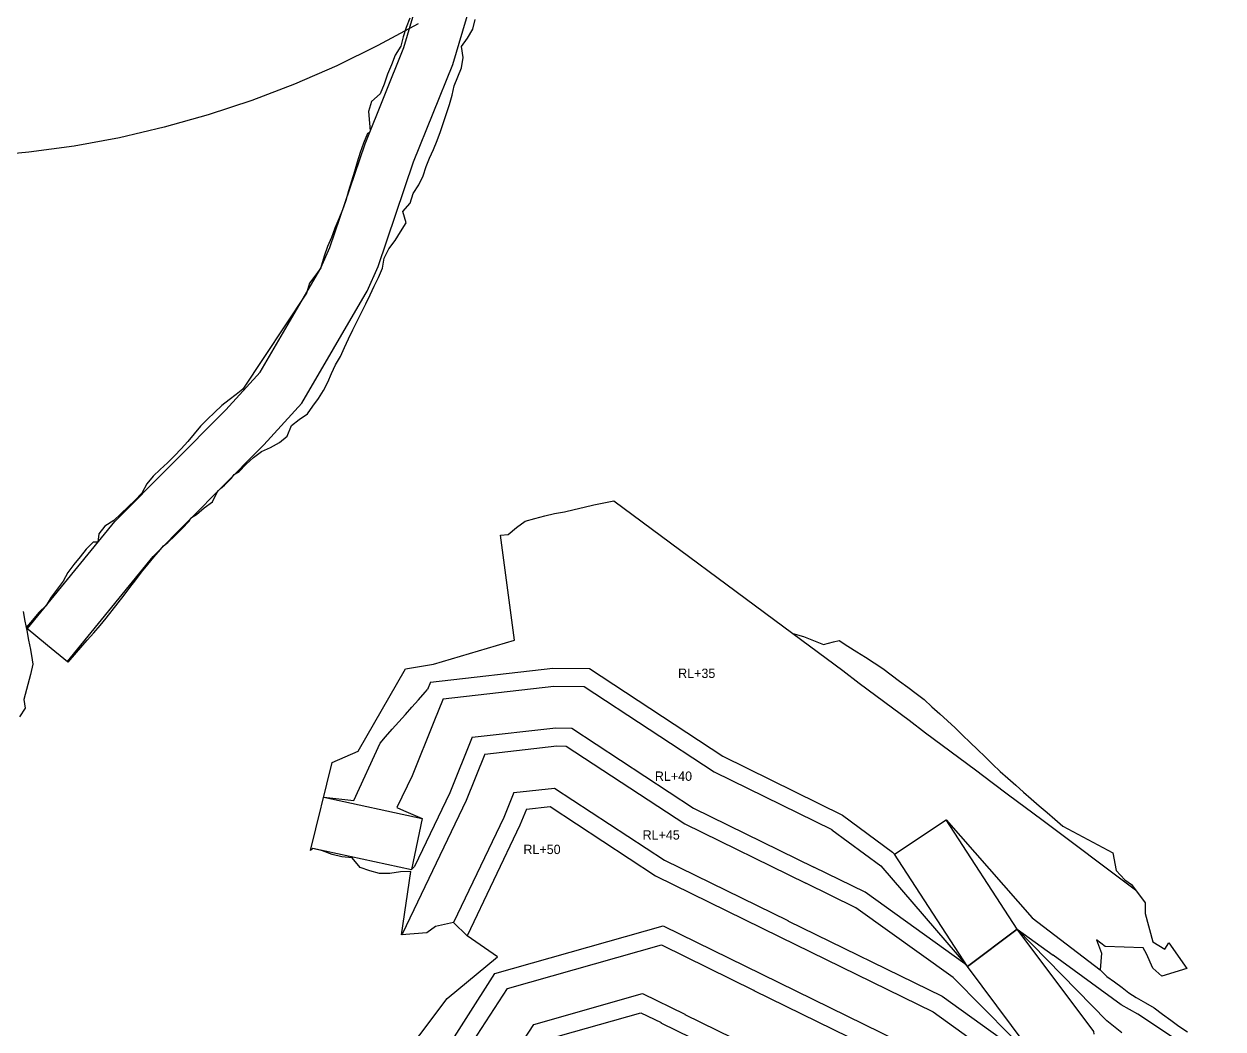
# Model space of a CAD drawing. Extents: x 115.113 to 115.1387, y -3.0991 to -3.0676.
# Drawn here: x 115.12729 to 115.13251, y -3.0839 to -3.07953 of the extents above; entities that cross this region are included whole.
import ezdxf

# ---------------------------------------------------------------- set-up
doc = ezdxf.new("R2010")
doc.units = 0
doc.header["$MEASUREMENT"] = 0
doc.layers.add('FeatureAttribs', color=7, linetype='Continuous')
doc.layers.add('HRS_SMT2_R1', color=7, linetype='Continuous')

# ---------------------------------------------------------------- blocks, each defined once
blk = doc.blocks.new('FEATURE')

msp = doc.modelspace()

# ---------------------------------------------------------------- linework, layer by layer
at = {"layer": 'HRS_SMT2_R1', "color": 4}
for points in [[(115.128582, -3.080588, 28.0000362), (115.1286214, -3.0804995, 28), (115.1287741, -3.0800477, 26), (115.1289432, -3.0796288, 25.6109066), (115.1290898, -3.0791357, 25.1690407), (115.129133, -3.0787689, 25.3912945), (115.1294253, -3.0775538, 32), (115.1297508, -3.0762004, 32), (115.1299028, -3.0755681, 27)], [(115.1287837, -3.0806885, 28), (115.128831, -3.0805822, 28), (115.1289849, -3.0801266, 26), (115.1291556, -3.0797038, 25.6109066), (115.1293029, -3.0792085, 25.1690407), (115.1293192, -3.079149, 25.2323112), (115.1293991, -3.0788169, 25.3912945), (115.1296875, -3.0776175, 32), (115.1300131, -3.0762641, 32), (115.1301651, -3.0756319, 27)], [(115.1281679, -3.0812046, 32), (115.1283175, -3.0810407, 29.8044147), (115.1285814, -3.0805894, 28.0000229)], [(115.1283154, -3.0813761, 32), (115.1283336, -3.0813574, 32), (115.1284993, -3.0811759, 29.8044147), (115.1287753, -3.0807039, 28.0000229), (115.1287837, -3.0806885, 28)], [(115.1273056, -3.0821565, 27), (115.1276851, -3.0816904, 32), (115.1281679, -3.0812046, 32)], [(115.1274796, -3.0822996, 27), (115.127852, -3.0818422, 32), (115.1283154, -3.0813761, 32)], [(115.1285942, -3.0828902, 34.3954735), (115.129023, -3.0829827, 40)], [(115.1285942, -3.0828902, 34.3954735), (115.129023, -3.0829827, 40)], [(115.129023, -3.0829827, 40), (115.1289758, -3.0832037, 40)], [(115.129023, -3.0829827, 40), (115.1289758, -3.0832037, 40)], [(115.1316105, -3.0834632, 40), (115.1313018, -3.0829887, 35)], [(115.128547, -3.0831112, 34.3954735), (115.1289758, -3.0832037, 40)], [(115.128547, -3.0831112, 34.3954735), (115.1289758, -3.0832037, 40)], [(115.1313947, -3.0836261, 40), (115.1310761, -3.0831374, 35)], [(115.1319449, -3.0839201, 45), (115.1319436, -3.0839091, 44.7215843), (115.1316105, -3.0834632, 40)], [(115.1317276, -3.084081, 45), (115.1317135, -3.0840529, 44.7215843), (115.1313947, -3.0836261, 40)]]:
    msp.add_polyline3d(points, dxfattribs=at)
at = {"layer": 'HRS_SMT2_R1', "color": 1}
for points in [[(115.1290048, -3.079526, 40), (115.1288298, -3.0796214, 40), (115.1286507, -3.079709, 40), (115.1284677, -3.0797885, 40), (115.1282813, -3.0798597, 40), (115.1280919, -3.0799223, 40), (115.1278998, -3.0799763, 40), (115.1277054, -3.0800216, 40), (115.1275092, -3.0800579, 40), (115.1273115, -3.0800853, 40), (115.1271126, -3.0801036, 40), (115.1269131, -3.0801127, 40), (115.1267135, -3.0801127, 40), (115.126514, -3.0801036, 40), (115.1263151, -3.0800853, 40), (115.1261172, -3.0800579, 40), (115.1259209, -3.0800215, 40), (115.1257265, -3.0799761, 40), (115.1255342, -3.0799219, 40), (115.1253448, -3.079859, 40), (115.1251584, -3.0797875, 40), (115.1249754, -3.0797076, 40), (115.1247963, -3.0796196, 40), (115.1246213, -3.0795235, 40)], [(115.1306351, -3.0821772, 35), (115.1307073, -3.0822312, 35.062355), (115.1307794, -3.0822852, 35.1247063), (115.1308515, -3.0823392, 35.1870613), (115.1309237, -3.0823932, 35.2494125), (115.1309958, -3.0824472, 35.3117676), (115.131068, -3.0825012, 35.3741226), (115.1311401, -3.0825552, 35.4364738), (115.1312123, -3.0826092, 35.4988289), (115.1312844, -3.0826632, 35.5611839), (115.1313566, -3.0827172, 35.6235352), (115.1314287, -3.0827712, 35.6858902), (115.1315009, -3.0828252, 35.7482414), (115.131573, -3.0828791, 35.8105965), (115.1316452, -3.0829331, 35.8729515), (115.1317173, -3.0829871, 35.9353027), (115.1321256, -3.0832927, 36.2881355)], [(115.1306351, -3.0821772, 35), (115.1307073, -3.0822312, 35.062355), (115.1307794, -3.0822852, 35.1247063), (115.1308515, -3.0823392, 35.1870613), (115.1309237, -3.0823932, 35.2494125), (115.1309958, -3.0824472, 35.3117676), (115.131068, -3.0825012, 35.3741226), (115.1311401, -3.0825552, 35.4364738), (115.1312123, -3.0826092, 35.4988289), (115.1312844, -3.0826632, 35.5611839), (115.1313566, -3.0827172, 35.6235352), (115.1314287, -3.0827712, 35.6858902), (115.1315009, -3.0828252, 35.7482414), (115.131573, -3.0828791, 35.8105965), (115.1316452, -3.0829331, 35.8729515), (115.1317173, -3.0829871, 35.9353027), (115.1321256, -3.0832927, 36.2881355)], [(115.1291139, -3.0824614, 40), (115.1295947, -3.0824074, 40), (115.1297273, -3.0824088, 40), (115.1302922, -3.0827796, 40), (115.1308046, -3.0830307, 40), (115.1308043, -3.0830311, 40), (115.1310171, -3.0831877, 40), (115.1313947, -3.0836261, 40), (115.1316105, -3.0834632, 40), (115.1317667, -3.0835771, 40)], [(115.1291139, -3.0824614, 40), (115.1290736, -3.0825612, 40), (115.1289784, -3.0827972, 40), (115.1289126, -3.0829348, 40)], [(115.1292949, -3.0827018, 45), (115.1296077, -3.0826667, 45), (115.1296493, -3.0826671, 45), (115.1301648, -3.0830055, 45), (115.1306915, -3.0832638, 45)], [(115.1292949, -3.0827018, 45), (115.1292132, -3.0829043, 45), (115.1289369, -3.0834818, 45), (115.1289324, -3.0834887, 45)], [(115.1289126, -3.0829348, 40), (115.1289409, -3.0829471, 40), (115.128982, -3.0829649, 40), (115.129023, -3.0829827, 40)], [(115.1289126, -3.0829348, 40), (115.1289409, -3.0829471, 40), (115.128982, -3.0829649, 40), (115.129023, -3.0829827, 40)], [(115.129476, -3.0829422, 50), (115.1295792, -3.0829306, 50), (115.1300373, -3.0832313, 50), (115.1305787, -3.0834966, 50), (115.1305785, -3.0834971, 50), (115.1312443, -3.083823, 50), (115.1316559, -3.0841192, 50)], [(115.129476, -3.0829422, 50), (115.1295792, -3.0829306, 50), (115.1300373, -3.0832313, 50)], [(115.129476, -3.0829422, 50), (115.1295792, -3.0829306, 50), (115.1300373, -3.0832313, 50)], [(115.129476, -3.0829422, 50), (115.1295792, -3.0829306, 50), (115.1300373, -3.0832313, 50), (115.1305787, -3.0834966, 50), (115.1305785, -3.0834971, 50), (115.1312443, -3.083823, 50), (115.1316559, -3.0841192, 50)], [(115.129476, -3.0829422, 50), (115.1295792, -3.0829306, 50), (115.1300373, -3.0832313, 50)], [(115.129476, -3.0829422, 50), (115.1295792, -3.0829306, 50), (115.1300373, -3.0832313, 50)], [(115.129476, -3.0829422, 50), (115.129448, -3.0830115, 50), (115.129218, -3.0834923, 50)], [(115.1317102, -3.0840557, 45), (115.1313324, -3.0836742, 45), (115.1309089, -3.0833706, 45), (115.1306914, -3.0832641, 45)], [(115.1293941, -3.083722, 55), (115.1300631, -3.0835323, 55)], [(115.1300631, -3.0835323, 55), (115.1304659, -3.0837296, 55), (115.1304657, -3.0837301, 55), (115.1315665, -3.0842689, 55), (115.1316189, -3.0843073, 55), (115.1318687, -3.0845369, 55)], [(115.1325056, -3.08408, 40), (115.1321354, -3.0838335, 40), (115.1320624, -3.0837925, 40), (115.1317667, -3.0835771, 40)], [(115.1281951, -3.0854567, 55), (115.1283489, -3.0852981, 55), (115.1285526, -3.084988, 55), (115.1291679, -3.0840696, 55), (115.1293941, -3.083722, 55)], [(115.129557, -3.0839451, 60), (115.1299735, -3.0838269, 60)], [(115.1299735, -3.0838269, 60), (115.1300613, -3.0838699, 60), (115.130061, -3.0838705, 60), (115.1317858, -3.0847149, 60)]]:
    msp.add_polyline3d(points, dxfattribs=at)
at = {"layer": 'HRS_SMT2_R1', "color": 6}
for points in [[(115.1289694, -3.0795024, 24.2844353), (115.1289531, -3.0795422, 23.8500786), (115.12894, -3.079583, 23.7788162), (115.1289293, -3.0796239, 23.9728985), (115.1289055, -3.0796622, 23.1545925), (115.1288886, -3.0797041, 23.1935005), (115.1288717, -3.079746, 23.2324104), (115.1288565, -3.0797885, 23.4771481), (115.1288404, -3.0798307, 23.6104965), (115.1288021, -3.0798639, 21.0866814), (115.128789, -3.0799074, 21.5886917), (115.1287932, -3.0799579, 24.1615467), (115.1287964, -3.0799924, 25.9487114), (115.1287939, -3.0799987, 26.1772099), (115.1287847, -3.0800032, 26.7148552), (115.128767, -3.080045, 26.839571), (115.1287531, -3.0800863, 27.0215664), (115.1287402, -3.0801277, 27.0814342), (115.1287275, -3.0801692, 27.1293716), (115.1287149, -3.0802107, 27.1604633), (115.1287028, -3.0802524, 27.1362457), (115.1286907, -3.0802941, 27.1038322), (115.12869, -3.0802966, 27.101778), (115.1286889, -3.0802997, 27.115591), (115.1286754, -3.0803347, 27.0949402), (115.1286597, -3.0803751, 27.0604019), (115.1286423, -3.080415, 26.8312092), (115.1286285, -3.0804561, 27.0130272), (115.1286107, -3.0804953, 26.7176781), (115.1285958, -3.0805368, 27.0848827), (115.1285834, -3.08058, 27.7775536), (115.128582, -3.080588, 28.0000362), (115.1285595, -3.080618, 28.9311962), (115.1285329, -3.0806549, 29.9676228), (115.1285193, -3.0806976, 29.4104481), (115.1282426, -3.081115, 33.9285469), (115.1282134, -3.081139, 34.101181), (115.1281835, -3.0811622, 34.3747101), (115.1281519, -3.0811859, 34.7242393), (115.1281195, -3.0812166, 34.8635178), (115.1280886, -3.0812462, 34.9842949), (115.1280584, -3.0812766, 34.9842949), (115.1280304, -3.0813092, 34.6361542), (115.128003, -3.0813423, 34.199028), (115.1279743, -3.0813741, 33.9783211), (115.127945, -3.0814054, 33.8374252), (115.1279143, -3.0814352, 33.9181671), (115.1278824, -3.0814639, 34.18787), (115.1278522, -3.0814942, 34.18787), (115.1278251, -3.0815276, 33.7155151), (115.1278037, -3.0815669, 32.3248177), (115.1277741, -3.0815977, 32.242878), (115.1277434, -3.0816276, 32.3167648), (115.127712, -3.0816568, 32.5058556), (115.1276809, -3.0816866, 32.6213799), (115.1276429, -3.0817113, 33.8104515), (115.1276158, -3.0817446, 33.4533081), (115.127612, -3.0817801, 31.0372143), (115.1275915, -3.0817801, 29.1596413), (115.1275616, -3.0818112, 28.4133263), (115.1275345, -3.0818445, 28.0561829), (115.1275074, -3.0818778, 27.6990414), (115.1274812, -3.0819118, 27.4629192), (115.1274608, -3.0819506, 28.0719185), (115.1274353, -3.0819852, 27.9402657), (115.1274093, -3.0820194, 27.7408237), (115.1273867, -3.0820564, 28.0329666), (115.1273549, -3.0820858, 27.003603), (115.1273278, -3.0821191, 26.6464615), (115.1272999, -3.0821518, 26.1822319), (115.1272999, -3.0821518, 26.1822319), (115.1273926, -3.0822281, 27), (115.1274796, -3.0822996, 27), (115.1274823, -3.0823018, 26.6234894), (115.1275102, -3.0822702, 26.7896957), (115.1275382, -3.0822387, 26.9469242), (115.127566, -3.082207, 27.1313591), (115.1275938, -3.0821754, 27.3101521), (115.1276214, -3.0821435, 27.5210228), (115.127648, -3.0821109, 27.8781643), (115.1276741, -3.0820777, 28.316309), (115.1277001, -3.0820446, 28.7514992), (115.1277259, -3.0820112, 29.234642), (115.1277512, -3.0819775, 29.7705135), (115.1277767, -3.0819439, 30.2834282), (115.1278024, -3.0819105, 30.7794914), (115.127829, -3.0818778, 31.1366329), (115.1278554, -3.0818453, 31.4940872), (115.1278844, -3.0818126, 31.7741146), (115.127897, -3.081797, 31.9999828), (115.1278969, -3.0817971, 31.9999371), (115.1279162, -3.0817824, 32.368084), (115.1279478, -3.0817521, 32.4802322), (115.1279787, -3.081721, 32.4802322), (115.1280089, -3.0816892, 32.3752136), (115.1280164, -3.0816768, 32.0000458), (115.1280195, -3.0816737, 31.9999886), (115.1280412, -3.0816596, 31.3951893), (115.1280742, -3.0816306, 31.0683937), (115.12811, -3.0816045, 30.3002625), (115.1281308, -3.0815633, 31.8797379), (115.128137, -3.0815556, 31.9999771), (115.1281447, -3.0815477, 31.9999695), (115.1281621, -3.0815326, 32.1835518), (115.1281938, -3.0815024, 32.3164635), (115.1282052, -3.0814869, 32.000042), (115.1282088, -3.0814833, 31.9999924), (115.1282265, -3.0814731, 31.3982143), (115.1282574, -3.0814421, 31.3982143), (115.128289, -3.0814117, 31.2913914), (115.1283236, -3.0813856, 30.6032658), (115.1283631, -3.0813682, 29.1805916), (115.1284015, -3.0813478, 28.0905132), (115.1284347, -3.0813203, 27.9679661), (115.1284535, -3.0812735, 30.5209579), (115.128488, -3.0812477, 30.1677799), (115.1285232, -3.0812225, 29.7168617), (115.1285475, -3.081189, 28.8598499), (115.1285723, -3.0811561, 27.9226952), (115.1285929, -3.0811209, 27.5228672), (115.1286128, -3.0810853, 27.2093773), (115.128628, -3.081047, 27.4945297), (115.1286459, -3.0810101, 27.4441547), (115.1286678, -3.0809732, 26.891283), (115.128684, -3.080934, 27.0217743), (115.1287019, -3.0808957, 26.9321098), (115.1287203, -3.0808575, 26.7927284), (115.1287405, -3.0808202, 26.4263172), (115.1287591, -3.0807821, 26.2633286), (115.1287775, -3.0807439, 26.1183395), (115.1287957, -3.0807057, 25.9969025), (115.1288142, -3.0806675, 25.8500748), (115.1288332, -3.0806297, 25.6297588), (115.12885, -3.0805897, 25.7289619), (115.1288571, -3.0805449, 26.3960705), (115.1288768, -3.0805055, 25.5401478), (115.1289048, -3.0804688, 23.7183247), (115.1289278, -3.0804305, 22.4791031), (115.1289522, -3.0803926, 21.0703163), (115.128939, -3.0803419, 24.0854797), (115.128971, -3.0803066, 21.7851048), (115.1289839, -3.0802648, 21.731081), (115.1290085, -3.080227, 20.3051853), (115.1290266, -3.080187, 19.6407471), (115.1290401, -3.0801472, 19.4603138), (115.1290549, -3.0801104, 19.4235573), (115.129072, -3.0800726, 19.2082157), (115.1290875, -3.0800341, 19.172842), (115.1291021, -3.0799953, 19.2454681), (115.1291156, -3.0799561, 19.4504128), (115.1291287, -3.0799167, 19.7095222), (115.1291418, -3.0798772, 19.9633865), (115.129153, -3.079837, 20.4505672), (115.129162, -3.079796, 21.1932831), (115.1291775, -3.0797575, 21.1579113), (115.1291937, -3.0797173, 21.1250782), (115.1292014, -3.0796726, 21.6812859), (115.1291933, -3.0796252, 24.0137405), (115.12922, -3.0795883, 22.3058128), (115.1292425, -3.0795501, 21.073349), (115.1292528, -3.0795082, 21.2659283)], [(115.1272867, -3.0820828, 28), (115.1272946, -3.0821241, 28), (115.1273026, -3.0821654, 28), (115.1273105, -3.0822067, 28), (115.1273184, -3.0822479, 28), (115.1273259, -3.0822925, 27.9963722), (115.1273291, -3.0823114, 27.9040318), (115.1273187, -3.0823554, 27.7269459), (115.1273135, -3.0823771, 27.6100426), (115.1273013, -3.0824207, 27.2942333), (115.12729, -3.0824644, 27.0394192), (115.1272952, -3.0825025, 26), (115.1272713, -3.0825404, 25.9583607)]]:
    msp.add_polyline3d(points, dxfattribs=at)
at = {"layer": 'HRS_SMT2_R1', "color": 30}
msp.add_polyline3d([(115.1287699, -3.0842447, 55), (115.1291319, -3.0837649, 55), (115.1293507, -3.0835843, 55), (115.129218, -3.0834923, 50), (115.1291594, -3.0834341, 45), (115.1290804, -3.0834519, 45), (115.129043, -3.0834791, 45), (115.1289324, -3.0834887, 45), (115.1289739, -3.0832127, 40.5829124), (115.1289287, -3.0832142, 40.7252121), (115.1288823, -3.0832214, 41.2421303), (115.1288374, -3.0832216, 41.2961884), (115.128795, -3.0832104, 40.6111984), (115.1287534, -3.0831947, 39.6302834), (115.1287175, -3.0831528, 36.935421), (115.1286735, -3.0831487, 36.7107887), (115.1286307, -3.0831394, 36.1503372), (115.1285894, -3.0831225, 35.086216), (115.1285465, -3.0831132, 34.5257645), (115.1285369, -3.0831221, 35), (115.1286316, -3.0827385, 34), (115.1287436, -3.08269, 35), (115.1289507, -3.0823321, 34), (115.1290715, -3.0823112, 34), (115.1294239, -3.082207, 33), (115.129363, -3.0817505, 29), (115.1293961, -3.0817475, 28.7029114), (115.1294332, -3.0817174, 29.9065647), (115.1294709, -3.0816895, 30.9625931), (115.1295131, -3.0816776, 30.9625931), (115.1295553, -3.0816657, 30.9625931), (115.1295982, -3.0816564, 30.7814693), (115.1296414, -3.0816481, 30.54459), (115.1296842, -3.0816383, 30.3986664), (115.129727, -3.0816284, 30.2632885), (115.1297698, -3.0816188, 30.1108246), (115.1298128, -3.0816097, 29.9194927), (115.1298559, -3.0816009, 29.7134151), (115.1306351, -3.0821772, 35), (115.1306807, -3.0821913, 34.0040321), (115.130724, -3.0822085, 33.2582474), (115.1307678, -3.0822252, 32.4621086), (115.1308114, -3.0822142, 31.3713417), (115.1308367, -3.0822078, 28.9636154), (115.1308744, -3.0822326, 28.8173962), (115.1309126, -3.0822568, 28.6244946), (115.1309508, -3.0822808, 28.4227409), (115.1309891, -3.0823049, 28.2190266), (115.1310261, -3.0823306, 28.1458549), (115.1310622, -3.0823576, 28.1770325), (115.1310983, -3.0823846, 28.20821), (115.1311344, -3.0824116, 28.2393875), (115.1311704, -3.0824386, 28.2705612), (115.1312065, -3.0824655, 28.3017387), (115.1312399, -3.0824961, 28.6176319), (115.1312736, -3.0825264, 28.909462), (115.1313069, -3.0825571, 29.2333164), (115.1313402, -3.0825879, 29.5697727), (115.131373, -3.0826192, 29.9465637), (115.1314056, -3.0826511, 30.3608189), (115.1314381, -3.0826828, 30.767067), (115.1314707, -3.0827145, 31.1734657), (115.1315033, -3.0827462, 31.5806732), (115.1315362, -3.0827775, 31.9556255), (115.13157, -3.0828075, 32.2240524), (115.131604, -3.0828373, 32.4833412), (115.131638, -3.0828672, 32.7413254), (115.1316719, -3.082897, 32.9995537), (115.131706, -3.0829267, 33.2425117), (115.1317403, -3.0829562, 33.4705658), (115.1317745, -3.0829856, 33.6966591), (115.1318088, -3.0830151, 33.9225006), (115.1320265, -3.0831321, 35), (115.1320405, -3.0832081, 35), (115.1320789, -3.0832496, 35), (115.1321081, -3.083269, 35), (115.1321669, -3.0833484, 35), (115.1321671, -3.0833957, 35), (115.1322003, -3.083519, 35), (115.1322521, -3.083551, 35), (115.1322694, -3.0835226, 35), (115.1323481, -3.0836349, 35), (115.1322397, -3.0836684, 35), (115.1321997, -3.0836328, 35), (115.1321729, -3.0835701, 35), (115.1321582, -3.0835449, 35), (115.1319931, -3.0835388, 35), (115.1319552, -3.0835095, 35), (115.1319765, -3.0835675, 35), (115.1319716, -3.0836404, 35.5608406), (115.1320009, -3.0836692, 35.9411621), (115.1320338, -3.0836931, 35.9411621), (115.1320666, -3.0837171, 35.9411621), (115.1320956, -3.0837402, 36.049118), (115.1321281, -3.0837605, 36.157238), (115.1321684, -3.0837834, 36.157238), (115.1322067, -3.0838062, 36.0191154), (115.1322425, -3.0838326, 36.1546745), (115.1322782, -3.0838593, 36.3129692), (115.1323141, -3.0838857, 36.4403458), (115.1323511, -3.0839103, 36.4403458)], dxfattribs=at)
at = {"layer": 'HRS_SMT2_R1', "color": 3}
for points in [[(115.1290592, -3.0823887, 35), (115.1295908, -3.082329, 35), (115.1297508, -3.0823307, 35), (115.1303307, -3.0827114, 35), (115.1308503, -3.0829679, 35), (115.1310684, -3.0831285, 35), (115.1310761, -3.0831374, 35), (115.1313018, -3.0829887, 35), (115.1316757, -3.083414, 35), (115.1319716, -3.0836404, 35.5608406)], [(115.1290592, -3.0823887, 35), (115.1290461, -3.0824213, 35)], [(115.1290592, -3.0823887, 35), (115.1290461, -3.0824213, 35)], [(115.1285942, -3.0828902, 34.3954735), (115.1287257, -3.0829045, 36.9574203), (115.1288392, -3.0826551, 35), (115.1288637, -3.0826265, 35), (115.1288922, -3.0825943, 35), (115.1289208, -3.0825622, 35), (115.1289494, -3.0825301, 35), (115.128978, -3.0824979, 35), (115.1290065, -3.0824658, 35), (115.1290351, -3.0824336, 35), (115.1290461, -3.0824213, 35)], [(115.1292403, -3.0826292, 40), (115.1296037, -3.0825883, 40), (115.1296729, -3.0825891, 40), (115.1302033, -3.0829372, 40), (115.1307257, -3.0831932, 40)], [(115.1292403, -3.0826292, 40), (115.129143, -3.0828704, 40), (115.1289894, -3.0831914, 40), (115.1289758, -3.0832037, 40)], [(115.1294214, -3.0828696, 45), (115.1293778, -3.0829776, 45), (115.1291594, -3.0834341, 45)], [(115.1294214, -3.0828696, 45), (115.1295984, -3.0828497, 45), (115.1300759, -3.0831631, 45)], [(115.1294214, -3.0828696, 45), (115.1295984, -3.0828497, 45), (115.1300759, -3.0831631, 45), (115.1306129, -3.0834261, 45), (115.1306126, -3.0834267, 45), (115.1312843, -3.0837555, 45), (115.1317069, -3.0840596, 45)], [(115.1294214, -3.0828696, 45), (115.1295984, -3.0828497, 45), (115.1300759, -3.0831631, 45)], [(115.1294214, -3.0828696, 45), (115.1295984, -3.0828497, 45), (115.1300759, -3.0831631, 45)], [(115.1294214, -3.0828696, 45), (115.1295984, -3.0828497, 45), (115.1300759, -3.0831631, 45), (115.1306129, -3.0834261, 45), (115.1306126, -3.0834267, 45), (115.1312843, -3.0837555, 45), (115.1317069, -3.0840596, 45)], [(115.1320657, -3.0839144, 40), (115.1320003, -3.0838615, 40), (115.1316105, -3.0834632, 40), (115.1313947, -3.0836261, 40), (115.131383, -3.0836143, 40), (115.1309489, -3.083303, 40), (115.1307255, -3.0831937, 40)], [(115.1293392, -3.0836562, 50), (115.1300706, -3.0834488, 50)], [(115.1300706, -3.0834488, 50), (115.1305, -3.0836592, 50)], [(115.1300706, -3.0834488, 50), (115.1305, -3.0836592, 50)], [(115.1282324, -3.085306, 50), (115.128288, -3.0852488, 50), (115.1284876, -3.0849448, 50), (115.1290997, -3.0840312, 50), (115.1293392, -3.0836562, 50)], [(115.1304998, -3.0836597, 50), (115.1316067, -3.0842016, 50)], [(115.1295078, -3.0838777, 55), (115.129981, -3.0837435, 55)], [(115.129981, -3.0837435, 55), (115.1301654, -3.0838338, 55), (115.1301651, -3.0838344, 55), (115.1318346, -3.0846516, 55)], [(115.1281125, -3.085801, 55), (115.1284896, -3.0854121, 55), (115.1287023, -3.0850883, 55), (115.1293178, -3.0841696, 55), (115.1295078, -3.0838777, 55)]]:
    msp.add_polyline3d(points, dxfattribs=at)

# ---------------------------------------------------------------- block references
at = {"layer": 'FeatureAttribs'}
ref = msp.add_blockref('FEATURE', (115.1301358, -3.0823713, 35), dxfattribs=at)
ref.add_attrib('NAME', 'RL+35', (115.1301358, -3.0823713, 35), dxfattribs={"height": 0.00004066})
ref = msp.add_blockref('FEATURE', (115.1300346, -3.0828185, 40), dxfattribs=at)
ref.add_attrib('NAME', 'RL+40', (115.1300346, -3.0828185, 40), dxfattribs={"height": 0.00004066})
ref = msp.add_blockref('FEATURE', (115.1299812, -3.0830739, 45), dxfattribs=at)
ref.add_attrib('NAME', 'RL+45', (115.1299812, -3.0830739, 45), dxfattribs={"height": 0.00004066})
ref = msp.add_blockref('FEATURE', (115.1294629, -3.0831369, 50), dxfattribs=at)
ref.add_attrib('NAME', 'RL+50', (115.1294629, -3.0831369, 50), dxfattribs={"height": 0.00004066})

doc.saveas('drawing.dxf')
